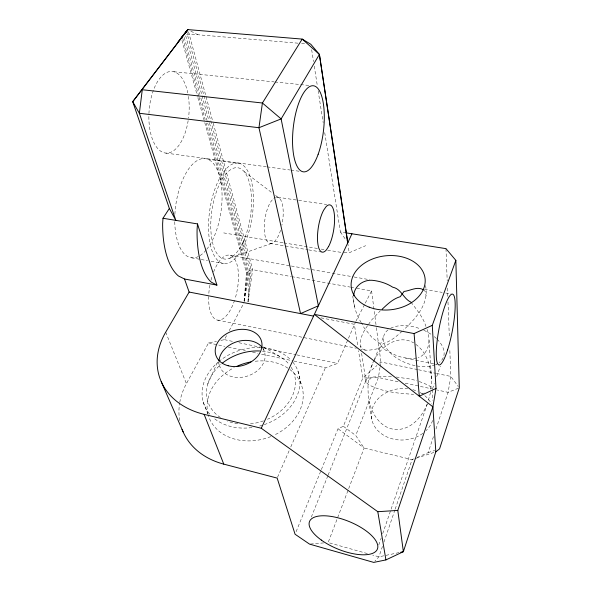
<?xml version="1.0" encoding="UTF-8"?>
<svg xmlns="http://www.w3.org/2000/svg" width="592" height="592" viewBox="0 0 592 592"><rect width="100%" height="100%" fill="white"/><g stroke="black" fill="none" stroke-linecap="round" stroke-linejoin="round"><path stroke-width="0.44" stroke-dasharray="2.96 2.22" d="M430.769 389.048L431.568 379.701L429.03 340.452L427.809 331.372L426.876 328.908M209.531 123.166L249.676 270.337L247.959 301.905L251.141 269.871L187.331 34.314L187.494 32.738M244.089 301.136L246.509 273.016L197.728 97.199M244.133 301.128L247.278 271.965L206.164 123.092M244.185 301.128L248.359 271.047L207.718 123.032M248.107 301.92L252.651 269.686L212.787 121.501M429.03 340.452C428.882 347.711 425.426 355.156 418.204 357.723M380.005 367.484L378.384 377.518L355.733 435.475L364.132 448.055L412.076 459.621L415.466 458.504M380.153 366.574L380.885 362.008L376.12 325.548M430.547 392.422L427.905 402.19M244.252 301.136L249.676 270.337L252.651 269.686L290.783 276.486M391.379 376.63C385.118 375.913 378.917 376.69 372.753 377.067L369.734 379.25L367.691 377.489L366.145 380.042L366.063 382.151L368.291 384.497C382.084 391.948 398.216 393.428 413.645 394.287M425.485 285.529C429.577 303.629 415.606 318.725 403.478 330.01M374.033 360.328C364.287 379.035 368.476 400.599 371.968 420.32M417.153 457.416L428.157 452.636L433.655 436.03M435.964 429.037L448.107 392.326L450.83 376.423L449.779 348.843M382.462 546.423L378.91 556.835L374.891 561.164M383.942 542.08L394.901 509.964M395.197 509.098L412.076 459.621L413.764 458.881M378.791 544.951L381.189 537.98M382.691 533.629L427.335 403.87M432.515 388.833L434.313 383.601M436.711 376.63L440.315 366.159M311.348 517.038L327.79 475.938M328.131 475.08L366.145 380.042M374.373 359.485L383.875 335.723M321.375 469.574L337.988 428.734L343.36 426.292L362.844 377.985L376.875 365.56M296.111 531.69L321.034 470.425M371.317 367.121L373.256 362.459M293.935 361.068L325.393 367.773L337.566 363.451L355.614 321.863M277.53 477.263L289.318 450.312M290.79 446.938L325.393 367.773M427.291 403.781C422.311 416.672 411.085 429.999 396.107 429.459C381.233 428.978 371.991 414.341 369.008 401.169M207.733 384.097L217.752 361.719M356.029 321.049L364.857 303.94M365.279 303.126L371.584 290.909L355.244 287.993M374.063 360.92C380.264 346.357 398.268 333.851 413.66 342.864M220.897 340.385L224.42 339.667L226.588 335.59M229.193 330.691L243.934 302.949M179.768 402.36A77.996 62.019 -18.3 0 1 186.421 383.638L208.554 342.894L216.487 341.281M368.498 324.453L371.103 320.561L380.308 310.793M246.509 273.016L249.676 270.337M367.558 325.689C362.778 332.29 358.656 340.467 360.898 348.799M402.16 331.224C396.566 336.212 390.742 341.569 383.327 343.449L379.598 348.444C373.345 349.391 367.114 351.478 360.839 349.139M379.546 363.192L380.885 362.008L417.649 369.586M343.989 252.732L349.206 252.754L365.671 245.68M458.415 388.226L448.107 392.326L437.377 390.047M229.629 258.253L272.401 243.12M428.157 452.636L434.691 450.482M416.317 458.223L435.83 451.814M421.955 393.754L424.464 393.021M398.993 552.61L378.91 556.835L372.679 555.081M416.583 358.034L410.419 358.774L401.258 357.131L395.582 355.148L384.06 349.339L378.828 342.561L372.035 337.61L364.073 327.716L361.668 323.321M310.43 544.041L323.735 542.901M297.931 43.172L189.248 34.025L185.444 34.869L209.287 122.278M301.609 43.482L305.287 43.793M173.804 71.736L273.985 81.888M274.903 81.985L299.715 84.493M300.64 84.589L308.913 85.426M165.864 153.084L266.274 166.759M267.184 166.885L290.006 169.993M290.924 170.111L300.048 171.354M207.733 159.233L240.463 163.695A50.749 21.445 -81.7 0 1 243.874 245.273A50.749 21.445 -81.7 0 1 208.613 231.013A50.749 21.445 -81.7 0 1 240.463 163.695M277.885 197.269L297.769 200.207M298.671 200.34L326.688 204.484M324.727 132.645L340.378 231.96L344.825 232.663M396.292 377.03L410.204 379.035L416.872 380.708M223.732 232.908L282.969 242.742M283.879 242.89L317.601 248.485M321.249 249.091L323.979 249.55M327.628 250.15L342.206 252.569M270.033 243.423L307.751 249.735M308.654 249.883L321.227 251.985M230.325 255.352L290.428 265.86M291.338 266.015L353.261 276.841M354.171 277.004L369.652 279.705M424.427 289.281L442.202 292.389M445.754 293.01L451.089 293.943M191.357 257.772L200.333 259.37M201.228 259.533L207.511 260.658M211.1 261.301L223.665 263.544M291.693 276.649L349.798 287.016M350.708 287.179L354.334 287.83M320.96 317.845L354.349 324.305L357.805 346.142M217.715 320.139L356.31 348.222M405.49 358.19L436.437 364.465M418.544 369.771L435.586 373.278M436.482 373.463L450.83 376.423L458.223 386.45M224.42 339.667L233.47 341.577M238.902 342.716L262.441 347.659M263.344 347.852L295.926 354.697M296.836 354.889L337.566 363.451M398.053 381.699L378.384 377.518L362.844 377.985L358.523 350.686M405.202 383.216L432.019 388.907M208.554 342.894L224.731 346.335M228.327 347.104L245.399 350.738M252.592 352.27L257.986 353.417M261.583 354.179L293.04 360.883M367.336 553.572L328.168 542.524L364.132 448.055L337.988 428.734M365.368 350.057L362.911 349.154L360.484 346.091M419.217 381.485L428.615 385.244L431.479 387.538L431.931 389.21M190.861 31.161L197.698 34.669M263.566 346.942L279.846 356.569M343.36 426.292L355.733 435.475M244.148 171.621L272.638 193.258M275.561 195.478L279.942 198.808M415.858 344.374C426.913 352.432 430.865 366.633 431.568 379.701M423.472 289.821L425.197 291.419L426.166 295.978M411.011 302.179C416.724 309.771 423.125 317.171 425.937 326.444M340.378 231.96L346.327 240.552M361.268 322.588C356.058 314.796 353.787 305.45 352.765 296.237M165.708 332.171L186.421 383.638M203.189 401.968L207.881 414.015M218.226 361.964L219.98 366.988M188.537 31.813L212.543 120.613M263.44 348.584L263.921 350.286M181.966 40.367L197.484 96.311M182.78 38.406L198.779 96.348M199.03 97.236L205.18 119.525M184.216 37.437L199.881 94.505M200.866 98.072L207.474 122.144M297.946 370.955L301.217 384.312M311.666 49.728L313.531 61.575M314.248 66.134L317.408 86.173M318.126 90.731L323.151 122.618M361.594 353.306L366.063 382.151M347.711 242.868L349.206 252.754M371.584 290.909L376.001 324.638M354.416 306.915L353.424 297.539M432.212 389.706L432.9 400.384M445.976 248.64L447.197 280.815M447.478 288.171L447.789 296.444M447.996 301.957L449.358 337.81M275.532 197.291A23.436 8.88 -81.3 0 1 281.873 225.219M280.541 230.288A23.436 8.88 -81.3 0 1 277.204 238.073L274.843 241.284A23.436 8.88 -81.3 0 1 264.535 232.486A23.436 8.88 -81.3 0 1 270.581 202.042L273.038 198.912A23.436 8.88 -81.3 0 1 274.917 197.55M174.892 214.223A50.068 22.836 -82 0 1 197.41 160.439A50.068 22.836 -82 0 1 221.615 187.279A50.068 22.836 -82 0 1 206.645 249.439M206.068 250.15A50.068 22.836 -82 0 1 199.016 256.188M198.313 256.551A50.068 22.836 -82 0 1 174.744 221.282M148.94 113.531A40.929 19.987 -85.7 0 1 166.1 72.823A40.929 19.987 -85.7 0 1 187.782 92.944M188.389 96.4A40.929 19.987 -85.7 0 1 188.522 118.089M188.16 120.62A40.929 19.987 -85.7 0 1 165.39 153.032A40.929 19.987 -85.7 0 1 148.888 115.299M213.631 271.965A33.026 13.868 -79.4 0 1 233.907 257.979A33.026 13.868 -79.4 0 1 235.068 298.782M234.573 300.322A33.026 13.868 -79.4 0 1 217.39 320.08A33.026 13.868 -79.4 0 1 208.732 295.016M208.843 293.292A33.026 13.868 -79.4 0 1 210.034 284.508M211.011 280.164A33.026 13.868 -79.4 0 1 212.217 275.953M437.081 339.172A31.657 18.478 20.2 0 1 439.123 362.6M437.784 363.473A31.657 18.478 20.2 0 1 435.86 364.45M435.172 364.739A31.657 18.478 20.2 0 1 416.635 365.937M415.088 365.641A31.657 18.478 20.2 0 1 387.42 349.569A31.657 18.478 20.2 0 1 388.219 329.744M390.609 328.257A31.657 18.478 20.2 0 1 419.869 328.656M423.805 330.262A31.657 18.478 20.2 0 1 431.072 334.295M434.262 336.648A31.657 18.478 20.2 0 1 436.548 338.654M432.611 420.483A31.265 25.745 -4.1 0 1 426.107 430.606M422.836 433.366A31.265 25.745 -4.1 0 1 372.427 421.844A31.265 25.745 -4.1 0 1 407.696 388.722M412.853 389.699A31.265 25.745 -4.1 0 1 417.745 391.401M420.017 392.503A31.265 25.745 -4.1 0 1 423.554 394.716M424.841 395.708A31.265 25.745 -4.1 0 1 431.472 403.899M289.858 369.519A48.981 38.909 -18.3 0 1 274.022 435.201M270.759 436.607A48.981 38.909 -18.3 0 1 208.214 414.874M207.999 414.06A48.981 38.909 -18.3 0 1 234.254 367.58M255.248 361.246A48.981 38.909 -18.3 0 1 288.415 368.49M292.818 362.126A49.883 39.139 -18.1 0 1 264.247 424.634M262.545 425.197A49.883 39.139 -18.1 0 1 259.081 426.188M252.007 427.557A49.883 39.139 -18.1 0 1 213.616 417.952M209.738 414.119A49.883 39.139 -18.1 0 1 217.508 362.674M218.818 361.557A49.883 39.139 -18.1 0 1 260.058 347.534M263.499 347.763A49.883 39.139 -18.1 0 1 291.101 360.188M291.168 367.284A45.34 35.572 -18.1 0 1 267.466 419.277M263.425 420.882A45.34 35.572 -18.1 0 1 248.647 424.027M237.755 423.731A45.34 35.572 -18.1 0 1 227.513 421.127M220.431 417.523A45.34 35.572 -18.1 0 1 220.957 364.339M262.397 351.174A45.34 35.572 -18.1 0 1 289.192 364.494M179.702 420.564A77.996 62.019 -18.3 0 1 179.613 403.27M262.774 348.229A23.532 17.96 -17.7 0 1 247.634 375.994A23.532 17.96 -17.7 0 1 219.01 362.385M242.994 242.195A46.124 19.484 -81.7 0 0 239.656 168.246A46.124 19.484 -81.7 0 0 210.856 229.777A46.124 19.484 -81.7 0 0 242.994 242.195"/><path stroke-width="0.89" d="M163 218.263L162.637 223.628A72.934 33.315 -82 0 0 178.466 275.99L184.512 279.002L216.924 285.1L197.499 223.917L163 218.263L169.356 208.458L132.719 101.691L187.819 29.6L302.201 39.094L310.8 44.259L319.399 54.42L347.815 242.698L261.257 428.245L204.122 414.348A83.709 63.292 -17.6 0 1 165.708 332.171L189.137 292.056L184.512 279.002M197.499 223.917L197.084 229.356A73.926 31.287 -81.7 0 0 211.27 282.14L216.924 285.1M345.721 232.804L445.976 248.64L455.847 260.369L432.278 325.356L436.015 388.448L432.9 406.83L397.794 510.408L403.367 551.685L385.925 559.914L373.744 562.4L309.549 544.115L295.075 534.243L277.167 478.099L223.769 464.128A77.996 62.019 -18.3 0 1 182.099 429.355M353.742 295.911C354.009 285.751 364.117 278.899 373.789 280.475C380.441 281.363 387.027 283.509 392.681 287.179C401.531 288.948 403.27 298.731 411.011 302.179M432.278 325.356L414.089 333.57L314.367 314.374L432.9 406.83L435.83 451.814L403.367 551.685L400.747 552.24M187.139 31.102L187.819 29.6L178.044 41.906M347.815 242.698L351.951 233.788M313.56 316.106L300.544 313.597L258.956 127.717L262.411 103.008L302.201 39.094L319.399 54.42L281.126 118.918L258.956 127.717L139.364 113.279L132.719 101.691L187.819 29.6L185.259 33.381M187.819 29.6L181.226 37.703M382.129 309.239C387.479 304.17 393.066 298.797 400.266 296.681L404.018 291.434C410.36 290.79 417.316 286.01 423.472 289.821M435.83 451.814L439.582 448.862L459.281 387.886L455.847 260.369M436.015 388.448L419.299 396.218L414.089 333.57M261.257 428.245L377.792 511.695L397.794 510.408M189.137 292.056L300.544 313.597L318.385 305.79L281.126 118.918L262.411 103.008L142.272 89.732L139.364 113.279L175.824 220.365L169.356 208.458M161.202 381.581L183.128 431.871M204.122 414.348L223.769 464.128M377.792 511.695L385.925 559.914M319.399 54.42L347.711 242.868M236.637 366.426A48.981 38.909 -18.3 0 1 250.927 361.897M222.274 363.236A45.34 35.572 -18.1 0 1 259.659 350.982M219.033 360.794A23.532 17.96 -17.7 0 1 236.985 341.695A23.532 17.96 -17.7 0 1 262.315 347.578M328.582 246.524L326.414 249.846A23.939 7.777 -81 0 1 317.586 241.129A23.939 7.777 -81 0 1 323.75 210.034L325.992 206.8A23.939 7.777 -81 0 1 334.487 215.999A23.939 7.777 -81 0 1 328.582 246.524M318.156 154.268A43.32 15.185 -83.4 0 0 314.426 85.988A43.32 15.185 -83.4 0 0 292.677 146.143A43.32 15.185 -83.4 0 0 318.156 154.268M447.582 349.961A36.068 6.749 -79.2 0 0 452.865 294.254A36.068 6.749 -79.2 0 0 436.755 344.463A36.068 6.749 -79.2 0 0 447.582 349.961M321.301 540.045A36.63 14.867 22.2 0 0 377.296 549.302A36.63 14.867 22.2 0 0 331.772 516.513A36.63 14.867 22.2 0 0 321.301 540.045M369.179 307.159A37.17 27.099 -6.6 0 0 425.204 281.178A37.17 27.099 -6.6 0 0 370.074 260.036A37.17 27.099 -6.6 0 0 369.179 307.159M228.201 365.76A23.88 18.019 -17.6 0 0 261.967 343.782A23.88 18.019 -17.6 0 0 225.663 334.302A23.88 18.019 -17.6 0 0 228.201 365.76"/></g></svg>
